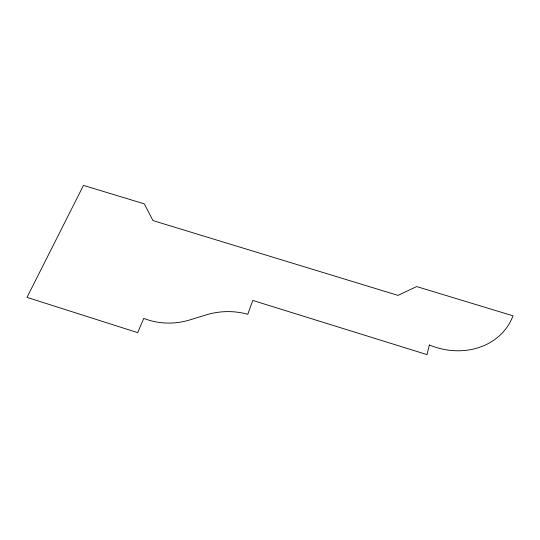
<?xml version="1.0" encoding="UTF-8"?>
<svg xmlns="http://www.w3.org/2000/svg" width="540" height="540" viewBox="0 0 540 540"><rect width="100%" height="100%" fill="white"/><g stroke="black" fill="none" stroke-linecap="round" stroke-linejoin="round"><path stroke-width="0.81" d="M429.368 345.013L427.019 354.605L252.781 300.443L247.766 314.28A70.997 67.676 -5.5 0 0 206.172 314.894L189.743 319.943A63.119 55.883 -7.4 0 1 143.762 318.391L137.693 332.647L27 297.371L83.477 185.396L144.349 203.877L152.975 220.59L398.014 295.387L416.684 286.571L513 315.812A67.851 58.367 26.6 0 1 429.368 345.013"/></g></svg>
